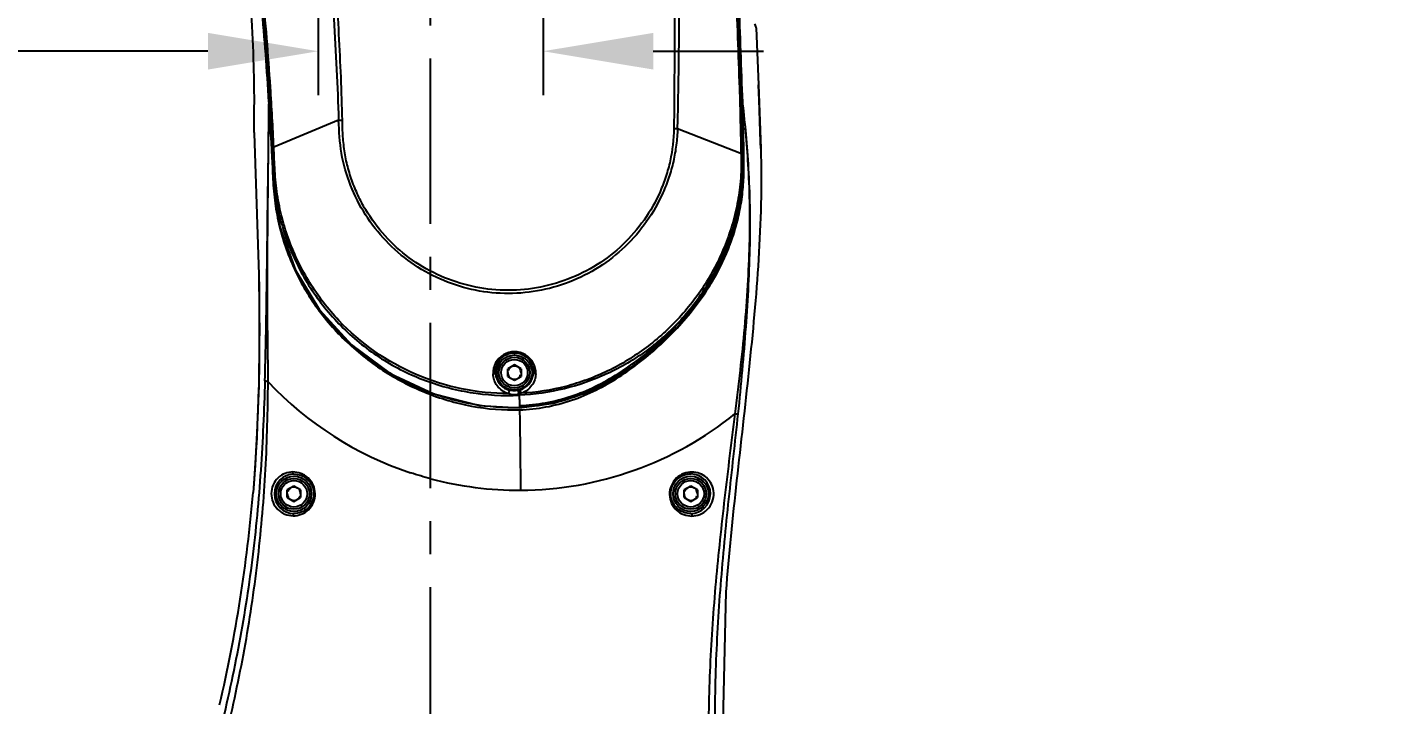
# Model space of a CAD drawing. Header units: millimetres. Extents: x 5828 to 6704, y 123 to 421.
# Drawn here: x 6416.78 to 6432.21, y 261.13 to 268.82 of the extents above; entities that cross this region are included whole.
import ezdxf
from ezdxf import colors
from ezdxf.entities.mleader import LeaderData, LeaderLine
from ezdxf.math import Vec2, Vec3

# ---------------------------------------------------------------- set-up
doc = ezdxf.new("R2010")
doc.units = ezdxf.units.MM
doc.linetypes.add('CENTER', pattern=[0.6, 0.375, -0.075, 0.075, -0.075])
for name, color, linetype in [('中心线', 7, 'Continuous'), ('外形图', 7, 'Continuous'), ('多重引线', 7, 'Continuous'), ('尺寸标注', 7, 'Continuous')]:
    doc.layers.add(name, color=color, linetype=linetype)
doc.styles.add('微软雅黑', font='msyh.ttc', dxfattribs={"height": 1.5})
doc.dimstyles.new('尺寸标注_1_20比例', dxfattribs={"dimtxt": 1.5, "dimasz": 1.25, "dimexe": 0.5, "dimexo": 0.4, "dimgap": 0.5, "dimtad": 1, "dimdec": 1, "dimlfac": 20, "dimdsep": 46, "dimtxsty": '微软雅黑', "dimcen": 0.09, "dimadec": 0, "dimazin": 0, "dimtp": 0.01, "dimtm": 0.01, "dimtfac": 1, "dimtdec": 1, "dimtofl": 0, "dimtmove": 0, "dimatfit": 3, "dimfxl": 1, "dimtolj": 1, "dimarcsym": 0})

# ---------------------------------------------------------------- blocks, each defined once
blk = doc.blocks.new('*D1102')
at = {"layer": 'Defpoints', "color": 0}
for p in [(6420.079, 278.275), (6422.629, 278.3), (6422.629, 268.547)]:
    blk.add_point(p, dxfattribs=at)
at = {"layer": '尺寸标注', "color": 0, "lineweight": -2}
for p, q in [((6420.079, 277.875), (6420.079, 268.047)), ((6422.629, 277.9), (6422.629, 268.047)), ((6418.829, 268.547), (6412.956, 268.547)), ((6423.879, 268.547), (6425.129, 268.547))]:
    blk.add_line(p, q, dxfattribs=at)
at = {"layer": '尺寸标注', "color": 0}
for points in [[(6418.829, 268.339), (6418.829, 268.755), (6420.079, 268.547)], [(6423.879, 268.755), (6423.879, 268.339), (6422.629, 268.547)]]:
    blk.add_solid(points, dxfattribs=at)
at = {"layer": '尺寸标注', "color": 0, "insert": (6414.323, 269.827), "char_height": 1.5, "attachment_point": 5, "style": '微软雅黑'}
blk.add_mtext('\\A1;51', dxfattribs=at)
blk = doc.blocks.new('*D1103')
at = {"layer": 'Defpoints', "color": 0}
for p in [(6429.956, 276.775), (6427.905, 254.025), (6441.068, 254.025)]:
    blk.add_point(p, dxfattribs=at)
at = {"layer": '尺寸标注', "color": 0, "lineweight": -2}
for p, q in [((6430.356, 276.775), (6441.568, 276.775)), ((6441.068, 275.525), (6441.068, 255.275)), ((6428.305, 254.025), (6441.568, 254.025))]:
    blk.add_line(p, q, dxfattribs=at)
at = {"layer": '尺寸标注', "color": 0}
for points in [[(6441.276, 275.525), (6440.859, 275.525), (6441.068, 276.775)], [(6440.859, 255.275), (6441.276, 255.275), (6441.068, 254.025)]]:
    blk.add_solid(points, dxfattribs=at)
at = {"layer": '尺寸标注', "color": 0, "insert": (6439.805, 265.4), "char_height": 1.5, "attachment_point": 5, "rotation": 90, "style": '微软雅黑'}
blk.add_mtext('\\A1;455', dxfattribs=at)
blk = doc.blocks.new('*D1107')
at = {"layer": 'Defpoints', "color": 0}
for p in [(6396.354, 278.775), (6422.604, 233.66), (6422.604, 227.826)]:
    blk.add_point(p, dxfattribs=at)
at = {"layer": '尺寸标注', "color": 0, "lineweight": -2}
for p, q in [((6396.354, 278.375), (6396.354, 227.326)), ((6422.604, 233.26), (6422.604, 227.326)), ((6397.604, 227.826), (6421.354, 227.826))]:
    blk.add_line(p, q, dxfattribs=at)
at = {"layer": '尺寸标注', "color": 0}
for points in [[(6397.604, 228.034), (6397.604, 227.618), (6396.354, 227.826)], [(6421.354, 227.618), (6421.354, 228.034), (6422.604, 227.826)]]:
    blk.add_solid(points, dxfattribs=at)
at = {"layer": '尺寸标注', "color": 0, "insert": (6409.479, 229.102), "char_height": 1.5, "attachment_point": 5, "style": '微软雅黑'}
blk.add_mtext('\\A1;525', dxfattribs=at)
blk = doc.blocks.new('*D1135')
at = {"layer": 'Defpoints', "color": 0}
for p in [(6418.486, 281.475), (6430.504, 234.025), (6446.368, 234.025)]:
    blk.add_point(p, dxfattribs=at)
at = {"layer": '尺寸标注', "color": 0, "lineweight": -2}
for p, q in [((6418.886, 281.475), (6446.868, 281.475)), ((6446.368, 280.225), (6446.368, 235.275)), ((6430.904, 234.025), (6446.868, 234.025))]:
    blk.add_line(p, q, dxfattribs=at)
at = {"layer": '尺寸标注', "color": 0}
for points in [[(6446.576, 280.225), (6446.159, 280.225), (6446.368, 281.475)], [(6446.159, 235.275), (6446.576, 235.275), (6446.368, 234.025)]]:
    blk.add_solid(points, dxfattribs=at)
at = {"layer": '尺寸标注', "color": 0, "insert": (6445.092, 257.726), "char_height": 1.5, "attachment_point": 5, "rotation": 90, "style": '微软雅黑'}
blk.add_mtext('\\A1;949', dxfattribs=at)

msp = doc.modelspace()

# ---------------------------------------------------------------- linework, layer by layer
at = {"layer": '中心线', "linetype": 'CENTER', "ltscale": 5}
msp.add_line((6421.3543, 248.5891), (6421.3543, 283.5458), dxfattribs=at)
at = {"layer": '外形图', "color": 7, "linetype": 'Continuous'}
for p, q in [((6425.0469, 268.8137), (6425.0708, 268.165)), ((6425.0781, 267.9932), (6425.0708, 268.165)), ((6425.0708, 268.165), (6425.0984, 267.4437)), ((6419.5205, 267.9681), (6419.5208, 268.0259)), ((6424.884, 268.0276), (6424.8902, 267.969)), ((6419.5187, 267.9679), (6419.5201, 267.95)), ((6419.519, 267.9679), (6419.5201, 267.95)), ((6419.5204, 267.968), (6419.5205, 267.9681)), ((6424.8903, 267.969), (6424.8902, 267.969)), ((6424.8924, 267.9491), (6424.8915, 267.9691)), ((6424.8924, 267.9491), (6424.8917, 267.9691)), ((6420.3111, 267.7632), (6419.5762, 267.458)), ((6419.3515, 267.6288), (6419.3515, 267.6304)), ((6419.3515, 267.6237), (6419.3515, 267.6288)), ((6419.3515, 267.6177), (6419.4054, 266.0084)), ((6424.1544, 267.6702), (6424.8802, 267.387)), ((6422.3043, 264.9869), (6422.2293, 264.9436)), ((6422.2293, 264.857), (6422.2293, 264.9436)), ((6422.3793, 264.9436), (6422.3043, 264.9869)), ((6422.3793, 264.9436), (6422.3793, 264.857)), ((6422.2293, 264.857), (6422.3043, 264.8137)), ((6422.3043, 264.8137), (6422.3793, 264.857)), ((6422.3589, 264.644), (6422.3584, 264.6568)), ((6422.361, 264.5551), (6422.3616, 264.5277)), ((6422.3616, 264.5277), (6422.3621, 264.5069)), ((6422.3622, 264.5023), (6422.3621, 264.5069)), ((6419.8043, 263.6119), (6419.7293, 263.5686)), ((6419.7293, 263.482), (6419.7293, 263.5686)), ((6419.8793, 263.5686), (6419.8043, 263.6119)), ((6419.8793, 263.5686), (6419.8793, 263.482)), ((6424.3043, 263.6119), (6424.2293, 263.5686)), ((6424.2293, 263.482), (6424.2293, 263.5686)), ((6424.3793, 263.5686), (6424.3043, 263.6119)), ((6424.3793, 263.5686), (6424.3793, 263.482)), ((6419.7293, 263.482), (6419.8043, 263.4387)), ((6419.8043, 263.4387), (6419.8793, 263.482)), ((6424.2293, 263.482), (6424.3043, 263.4387)), ((6424.3043, 263.4387), (6424.3793, 263.482)), ((6424.7019, 262.4144), (6424.6495, 260.2546))]:
    msp.add_line(p, q, dxfattribs=at)
for points in [[(6425.0983, 267.4437), (6425.0963, 267.5147), (6425.0924, 267.6344), (6425.088, 267.7548), (6425.0831, 267.8766), (6425.0781, 267.9932)], [(6419.5204, 267.968), (6419.567, 267.1033), (6419.6451, 266.5561), (6419.8221, 266.0634), (6420.0944, 265.6119), (6420.4574, 265.2145), (6420.896, 264.8909), (6421.3899, 264.6581), (6421.907, 264.5284), (6422.3622, 264.5023)], [(6422.3622, 264.5023), (6422.7513, 264.5519), (6423.1902, 264.702), (6423.6659, 264.984), (6424.144, 265.4061), (6424.5094, 265.8783), (6424.742, 266.3432), (6424.8729, 266.8314), (6424.9027, 267.3984), (6424.8903, 267.969)], [(6419.4054, 266.0084), (6419.4069, 265.924), (6419.4097, 265.7157), (6419.4114, 265.4905), (6419.4114, 265.2518), (6419.4092, 265.0033), (6419.4044, 264.7491), (6419.3965, 264.4874), (6419.385, 264.216), (6419.3693, 263.9334), (6419.3484, 263.6381), (6419.3405, 263.5404)]]:
    msp.add_lwpolyline(points, dxfattribs=at)
for centre, radius in [((6422.3043, 264.9003), 0.2), ((6422.3043, 264.9003), 0.175), ((6422.3043, 264.9003), 0.15), ((6419.8043, 263.5253), 0.2), ((6419.8043, 263.5253), 0.175), ((6419.8043, 263.5253), 0.15), ((6424.3043, 263.5253), 0.2), ((6424.3043, 263.5253), 0.175), ((6424.3043, 263.5253), 0.15)]:
    msp.add_circle(centre, radius, dxfattribs=at)
for centre, radius, start, end in [((6375.5134, 265.326), 44.1144, 2.77019, 3.65207), ((6396.9589, 266.448), 22.6111, 3.34914, 3.80891), ((6500.0937, 269.4373), 75.2179, 181.118495, 181.388913), ((6420.3173, 269.984), 2.2207, 269.84089, 270.94671), ((6421.6923, 267.6236), 2.3408, 179.99775, 180.14534), ((6424.1784, 271.215), 3.5449, 268.93274, 269.61288), ((6422.3173, 267.2309), 2.756, 193.88938, 194.33765), ((6422.2231, 267.2061), 2.6585, 194.323, 205.06203), ((6422.247, 267.2193), 2.6858, 205.09974, 206.07961), ((6422.2374, 267.2147), 2.6751, 206.08096, 215.96337), ((6422.2513, 267.226), 2.693, 215.98517, 219.03777), ((6422.3004, 267.2666), 2.7568, 219.05087, 226.24893), ((6422.3157, 267.2819), 2.7784, 226.23955, 229.50863), ((6422.3219, 267.2897), 2.7883, 229.51486, 235.67316), ((6422.3044, 264.8949), 0.2421, 357.67815, 182.31526), ((6422.3276, 267.2979), 2.7983, 235.67192, 240.26631), ((6422.3043, 264.9003), 0.075, 120, 160.00237), ((6422.3043, 264.9003), 0.075, 60, 100.00237), ((6422.3043, 264.9003), 0.075, 0, 40.00237), ((6422.3536, 267.4656), 3.8991, 223.19293, 251.67404), ((6422.3286, 267.3004), 2.8009, 240.27448, 248.7541), ((6422.3041, 264.91), 0.2157, 182.57249, 194.0355), ((6422.3038, 264.91), 0.2155, 194.06959, 254.38945), ((6422.3043, 264.9003), 0.075, 180, 220.00237), ((6422.3043, 264.9003), 0.075, 240, 280.00237), ((6422.3043, 264.9003), 0.075, 300, 340.00237), ((6422.3042, 264.9101), 0.2155, 288.74473, 346.3721), ((6422.304, 264.91), 0.2157, 346.40226, 357.4182), ((6422.3054, 264.9065), 0.2118, 282.64454, 288.74966), ((6422.3052, 264.8433), 0.1939, 285.92572, 293.59546), ((6422.3541, 267.4666), 3.9005, 270.27116, 308.91849), ((6419.8066, 263.5252), 0.224, 90.58342, 179.96781), ((6422.3563, 267.4801), 3.914, 255.19622, 270.23722), ((6424.3014, 263.5257), 0.2253, 359.89313, 89.27671), ((6402.5953, 264.9388), 16.8036, 346.90316, 355.22609), ((6419.8062, 263.5252), 0.2236, 179.9746, 269.51509), ((6419.8043, 263.5253), 0.075, 180, 220.00237), ((6419.8043, 263.5253), 0.075, 120, 160.00237), ((6419.8043, 263.5253), 0.075, 60, 100.00237), ((6419.8043, 263.5253), 0.075, 0, 40.00237), ((6424.3043, 263.5253), 0.075, 180, 220.00237), ((6424.3043, 263.5253), 0.075, 120, 160.00237), ((6424.3043, 263.5253), 0.075, 60, 100.00237), ((6424.3019, 263.5256), 0.2248, 270.60023, 359.91665), ((6424.3043, 263.5253), 0.075, 0, 40.00237), ((6419.8043, 263.5253), 0.075, 240, 280.00237), ((6419.8043, 263.5253), 0.075, 300, 340.00237), ((6424.3043, 263.5253), 0.075, 240, 280.00237), ((6424.3043, 263.5253), 0.075, 300, 340.00237)]:
    msp.add_arc(centre, radius, start, end, dxfattribs=at)
for points, knots in [([(6419.5214, 268.1349), (6419.4977, 268.5079), (6419.4375, 269.253), (6419.3113, 270.367), (6419.1572, 271.4775), (6418.9801, 272.5846), (6418.8186, 273.5047), (6418.683, 274.2397), (6418.5955, 274.6985), (6418.5258, 275.0656), (6418.4741, 275.3411), (6418.4216, 275.6164), (6418.3651, 275.891), (6418.3088, 276.1656), (6418.2671, 276.4432), (6418.2499, 276.7236), (6418.2596, 277.0979), (6418.3368, 277.5618), (6418.5276, 278.0921), (6418.8112, 278.5795), (6419.2984, 279.1487), (6420.0891, 279.6815), (6421.2002, 279.9412), (6422.3309, 279.7903), (6423.1703, 279.3381), (6423.7104, 278.8186), (6424.0398, 278.361), (6424.2814, 277.8516), (6424.3772, 277.4879), (6424.4101, 277.3039)], [0, 0, 0, 0, 0.0625552, 0.1251102, 0.1876651, 0.2502198, 0.3127741, 0.3440519, 0.3753302, 0.3909678, 0.4066039, 0.4222422, 0.4378885, 0.453533, 0.4691692, 0.484829, 0.5004959, 0.5317851, 0.5630703, 0.5943514, 0.6256317, 0.6879379, 0.750243, 0.8125488, 0.8748545, 0.9061344, 0.9374199, 0.9687065, 1, 1, 1, 1]), ([(6419.5381, 268.136), (6419.5137, 268.5071), (6419.454, 269.2488), (6419.3291, 270.3579), (6419.177, 271.4635), (6419.0018, 272.5657), (6418.8415, 273.4817), (6418.7073, 274.2135), (6418.6205, 274.6703), (6418.5509, 275.0357), (6418.499, 275.3098), (6418.447, 275.5839), (6418.3924, 275.8575), (6418.3359, 276.1308), (6418.2789, 276.4986), (6418.2621, 276.9659), (6418.3486, 277.5203), (6418.5325, 278.05), (6418.8077, 278.5385), (6419.1672, 278.969), (6419.5982, 279.3277), (6420.0863, 279.6041), (6420.6167, 279.787), (6421.1715, 279.8707), (6421.7325, 279.8522), (6422.4612, 279.6936), (6423.135, 279.3374), (6423.6757, 278.8237), (6424.0062, 278.3699), (6424.251, 277.8653), (6424.3503, 277.5043), (6424.383, 277.3212)], [0, 0, 0, 0, 0.0625156, 0.1250322, 0.1875495, 0.2500659, 0.3125832, 0.3438416, 0.3751, 0.3907293, 0.4063585, 0.4219876, 0.4376171, 0.4532464, 0.4688849, 0.5001472, 0.5313885, 0.5626369, 0.593884, 0.6251199, 0.6563688, 0.6876263, 0.7188823, 0.7501318, 0.7813996, 0.8126717, 0.8749475, 0.9062139, 0.9374844, 0.9687499, 1, 1, 1, 1]), ([(6424.1544, 267.6702), (6424.1577, 267.7542), (6424.161, 267.9223), (6424.1663, 268.2587), (6424.1732, 268.6791), (6424.1728, 269.1837), (6424.1661, 269.8566), (6424.1511, 270.6976), (6424.1097, 271.7062), (6424.0532, 272.714), (6423.979, 273.7207), (6423.9042, 274.5586), (6423.8341, 275.2279), (6423.7878, 275.6459), (6423.7474, 275.9799), (6423.7151, 276.2301), (6423.6822, 276.4803), (6423.652, 276.7308), (6423.6225, 276.9815), (6423.5807, 277.2306), (6423.5168, 277.4752), (6423.3969, 277.7902), (6423.1816, 278.1556), (6422.8339, 278.526), (6422.4132, 278.8112), (6421.9398, 278.9963), (6421.4369, 279.0717), (6420.9297, 279.0332), (6420.4437, 278.8831), (6420.0039, 278.6283), (6419.6308, 278.2834), (6419.3442, 277.8637), (6419.1547, 277.392), (6419.1017, 277.0566), (6419.093, 276.8886)], [0, 0, 0, 0, 0.0156247, 0.0312509, 0.0625056, 0.0937623, 0.1250209, 0.1875417, 0.2500646, 0.3125893, 0.3751142, 0.4376385, 0.4689005, 0.5001629, 0.5157915, 0.5314178, 0.5470458, 0.5626802, 0.578314, 0.5939388, 0.6095815, 0.6252204, 0.6564523, 0.6876741, 0.718895, 0.7501183, 0.7813492, 0.8125995, 0.8438563, 0.875079, 0.9062772, 0.9374946, 0.9687462, 1, 1, 1, 1]), ([(6420.354, 267.7635), (6420.3461, 268.089), (6420.3191, 268.7397), (6420.2544, 269.7147), (6420.1658, 270.6882), (6420.0505, 271.6592), (6419.9142, 272.6273), (6419.7825, 273.4315), (6419.6628, 274.0721), (6419.5684, 274.5515), (6419.4694, 275.0299), (6419.3598, 275.506), (6419.2545, 275.9823), (6419.1447, 276.3755), (6419.116, 276.7008), (6419.1211, 276.9455), (6419.1529, 277.1884), (6419.2319, 277.5048), (6419.3957, 277.8811), (6419.7803, 278.4083), (6420.4652, 278.8893), (6421.2893, 279.0343), (6421.9348, 278.936), (6422.3936, 278.7589), (6422.8029, 278.4871), (6423.1442, 278.1328), (6423.3967, 277.711), (6423.5014, 277.3996), (6423.5347, 277.2403)], [0, 0, 0, 0, 0.0625413, 0.1251216, 0.1877243, 0.2503389, 0.3129568, 0.3755693, 0.4068711, 0.4381676, 0.4694567, 0.5007355, 0.5320031, 0.5632501, 0.5788938, 0.5945453, 0.6101993, 0.6258529, 0.6571005, 0.6883226, 0.7504053, 0.812555, 0.8438038, 0.8750365, 0.9062588, 0.937489, 0.9687393, 1, 1, 1, 1]), ([(6424.383, 277.3212), (6424.3998, 277.2268), (6424.4244, 277.0363), (6424.4609, 276.6543), (6424.5065, 276.1767), (6424.552, 275.6029), (6424.5937, 275.0288), (6424.6288, 274.4542), (6424.6691, 273.6878), (6424.7106, 272.7293), (6424.7489, 271.5786), (6424.7774, 270.6197), (6424.799, 269.8525), (6424.8227, 269.0854), (6424.8411, 268.51), (6424.8556, 268.1265)], [0, 0, 0, 0, 0.0312482, 0.0625085, 0.1250047, 0.1875045, 0.250004, 0.3125036, 0.3750034, 0.5000024, 0.6250018, 0.7500012, 0.812501, 0.8750006, 1, 1, 1, 1]), ([(6424.4101, 277.3039), (6424.4438, 277.1154), (6424.4702, 276.8287), (6424.5005, 276.447), (6424.5257, 276.1608), (6424.5505, 275.8747), (6424.5812, 275.4931), (6424.6138, 275.0155), (6424.6476, 274.442), (6424.6771, 273.8683), (6424.7031, 273.2944), (6424.7334, 272.5291), (6424.7644, 271.5722), (6424.7978, 270.4238), (6424.8313, 269.2754), (6424.8574, 268.5099), (6424.8732, 268.1273)], [0, 0, 0, 0, 0.0624922, 0.0937668, 0.1250192, 0.1562603, 0.1875029, 0.2500045, 0.3125075, 0.3750056, 0.4375048, 0.5000049, 0.6250036, 0.7500024, 0.8750013, 1, 1, 1, 1]), ([(6423.5347, 277.2403), (6423.5551, 277.1425), (6423.5813, 276.944), (6423.6187, 276.6466), (6423.6579, 276.3493), (6423.6926, 276.0515), (6423.7264, 275.7535), (6423.7708, 275.3561), (6423.823, 274.859), (6423.8772, 274.2616), (6423.9262, 273.6637), (6423.9698, 273.0654), (6424.0192, 272.2671), (6424.0592, 271.4682), (6424.0879, 270.6689), (6424.1024, 270.0693), (6424.1125, 269.4696), (6424.1189, 268.9698), (6424.1198, 268.57), (6424.1167, 268.1703), (6424.1164, 267.8705), (6424.1123, 267.6707)], [0, 0, 0, 0, 0.0312439, 0.0624856, 0.0937329, 0.1249806, 0.1562302, 0.1874812, 0.2499858, 0.3124926, 0.375001, 0.4375101, 0.5000193, 0.6250353, 0.6875418, 0.7500461, 0.8125464, 0.8750401, 0.9062844, 0.9375267, 1, 1, 1, 1]), ([(6424.4433, 277.1536), (6424.4701, 276.9639), (6424.5, 276.5815), (6424.5538, 276.0093), (6424.5955, 275.4359), (6424.6349, 274.8624), (6424.667, 274.2884), (6424.7051, 273.5229), (6424.7435, 272.5655), (6424.7799, 271.4164), (6424.8125, 270.2671), (6424.8472, 269.1179), (6424.8736, 268.3519), (6424.8902, 267.969)], [0, 0, 0, 0, 0.0625, 0.125, 0.1875002, 0.25, 0.3125002, 0.3750002, 0.5, 0.6250001, 0.7500002, 0.8750003, 1, 1, 1, 1]), ([(6424.8915, 267.9691), (6424.8749, 268.3498), (6424.8491, 269.1115), (6424.8143, 270.2542), (6424.7821, 271.397), (6424.7458, 272.5397), (6424.7004, 273.682), (6424.6507, 274.6334), (6424.6008, 275.394), (6424.5652, 275.869), (6424.5336, 276.2488), (6424.5075, 276.5334), (6424.4815, 276.818), (6424.4624, 277.0076), (6424.4509, 277.1022)], [0, 0, 0, 0, 0.1249997, 0.2499992, 0.3749989, 0.4999984, 0.6249977, 0.7499965, 0.8124963, 0.874996, 0.9062461, 0.9374963, 0.9687442, 1, 1, 1, 1]), ([(6419.093, 276.8886), (6419.088, 276.7925), (6419.0891, 276.6478), (6419.1102, 276.4565), (6419.145, 276.2675), (6419.2029, 276.0346), (6419.2676, 275.7539), (6419.331, 275.4729), (6419.3935, 275.1917), (6419.4536, 274.9099), (6419.5304, 274.5334), (6419.6216, 274.0617), (6419.7589, 273.3052), (6419.9061, 272.3553), (6420.0564, 271.2117), (6420.1751, 270.0644), (6420.2603, 268.9147), (6420.2988, 268.1471), (6420.3111, 267.7632)], [0, 0, 0, 0, 0.0313031, 0.0469226, 0.0625245, 0.0937675, 0.1249921, 0.15621, 0.1874443, 0.2186861, 0.2499313, 0.3124345, 0.374949, 0.4999938, 0.6250448, 0.7500789, 0.8750757, 1, 1, 1, 1]), ([(6419.5204, 267.9681), (6419.4989, 268.3309), (6419.4443, 269.0558), (6419.3273, 270.1399), (6419.1825, 271.2207), (6419.0155, 272.2982), (6418.8613, 273.1936), (6418.7317, 273.9088), (6418.6317, 274.4447), (6418.5296, 274.9802), (6418.4448, 275.4265), (6418.3747, 275.7832), (6418.3041, 276.1394), (6418.2581, 276.409), (6418.2475, 276.5904)], [0, 0, 0, 0, 0.1250016, 0.2500042, 0.3750079, 0.5000125, 0.6250176, 0.6875207, 0.7500231, 0.8125256, 0.8750297, 0.9062793, 0.937529, 1, 1, 1, 1]), ([(6418.8055, 273.4905), (6418.9286, 272.805), (6419.1595, 271.4312), (6419.398, 269.5887), (6419.4916, 268.4314), (6419.519, 267.9679)], [0, 0, 0, 0, 0.3750051, 0.7499946, 1, 1, 1, 1]), ([(6419.3515, 267.6304), (6419.3517, 267.7242), (6419.3579, 267.9751), (6419.351, 268.425), (6419.3227, 268.9963), (6419.2709, 269.6306), (6419.2008, 270.2878), (6419.0882, 271.1735), (6418.9875, 271.8371), (6418.9157, 272.2791)], [0, 0, 0, 0, 0.0601957, 0.1610668, 0.2886182, 0.4271477, 0.5693603, 0.7126965, 1, 1, 1, 1]), ([(6425.0469, 268.8136), (6425.046, 268.8153), (6425.0393, 268.8298), (6425.0349, 268.8452), (6425.031, 268.8587)], [0, 0, 0, 0, 0.1168303, 1, 1, 1, 1]), ([(6419.5208, 268.0259), (6419.5208, 268.0353), (6419.5211, 268.0716), (6419.5213, 268.1079), (6419.5214, 268.1349)], [0, 0, 0, 0, 0.2571457, 1, 1, 1, 1]), ([(6419.5381, 268.1362), (6419.5358, 268.136), (6419.5303, 268.1356), (6419.5247, 268.1354), (6419.5214, 268.1349)], [0, 0, 0, 0, 0.4021641, 1, 1, 1, 1]), ([(6419.5583, 267.4573), (6419.5532, 267.5703), (6419.5414, 267.7962), (6419.5288, 268.0221), (6419.5214, 268.1349)], [0, 0, 0, 0, 0.5000011, 1, 1, 1, 1]), ([(6424.8556, 268.1263), (6424.858, 268.1265), (6424.8638, 268.1268), (6424.8697, 268.1268), (6424.8732, 268.1273)], [0, 0, 0, 0, 0.403986, 1, 1, 1, 1]), ([(6424.8556, 268.1265), (6424.8598, 268.0033), (6424.8691, 267.7568), (6424.8786, 267.5103), (6424.8802, 267.387)], [0, 0, 0, 0, 0.4999993, 1, 1, 1, 1]), ([(6424.8732, 268.1278), (6424.874, 268.12), (6424.8778, 268.0866), (6424.8813, 268.0533), (6424.884, 268.0276)], [0, 0, 0, 0, 0.2323202, 1, 1, 1, 1]), ([(6424.8732, 268.1273), (6424.8779, 268.004), (6424.8876, 267.7574), (6424.899, 267.5108), (6424.9007, 267.3874)], [0, 0, 0, 0, 0.5000009, 1, 1, 1, 1]), ([(6419.4746, 264.8089), (6419.4836, 265.1029), (6419.494, 265.6751), (6419.5058, 266.7216), (6419.5168, 267.4739), (6419.5202, 267.9482)], [0, 0, 0, 0, 0.2810484, 0.5468082, 1, 1, 1, 1]), ([(6419.511, 264.7968), (6419.5121, 264.9458), (6419.5075, 265.2411), (6419.5038, 265.6787), (6419.5043, 266.1046), (6419.5071, 266.6398), (6419.5143, 267.2525), (6419.5189, 267.7279), (6419.5202, 267.9478)], [0, 0, 0, 0, 0.1418367, 0.2811277, 0.4166559, 0.5473542, 0.7906118, 1, 1, 1, 1]), ([(6419.5205, 267.9681), (6419.5253, 267.896), (6419.5338, 267.7517), (6419.546, 267.5353), (6419.5574, 267.3188), (6419.5632, 267.1744), (6419.5671, 267.1023)], [0, 0, 0, 0, 0.2499985, 0.5000025, 0.7500006, 1, 1, 1, 1]), ([(6422.3614, 264.5275), (6422.4607, 264.5308), (6422.6591, 264.5514), (6423.0449, 264.6504), (6423.405, 264.8289), (6423.7299, 265.058), (6423.9578, 265.2512), (6424.1687, 265.4628), (6424.3579, 265.6939), (6424.5251, 265.9414), (6424.6644, 266.2058), (6424.7702, 266.4851), (6424.8443, 266.7744), (6424.879, 267.0715), (6424.8794, 267.3703), (6424.8711, 267.669), (6424.8671, 267.8684), (6424.8651, 267.9681)], [0, 0, 0, 0, 0.062451, 0.1249064, 0.2496594, 0.3121805, 0.3747179, 0.4372425, 0.4997554, 0.5622538, 0.6247264, 0.6871743, 0.7496255, 0.8120635, 0.8746247, 0.9373074, 1, 1, 1, 1]), ([(6422.3632, 264.4784), (6422.4632, 264.4816), (6422.6632, 264.5029), (6423.0513, 264.6056), (6423.4121, 264.7892), (6423.7379, 265.022), (6423.9667, 265.2173), (6424.179, 265.4306), (6424.434, 265.7395), (6424.6462, 266.0833), (6424.7909, 266.4573), (6424.8671, 266.7486), (6424.9038, 267.0477), (6424.9054, 267.3484), (6424.8979, 267.6487), (6424.8941, 267.849), (6424.8924, 267.9491)], [0, 0, 0, 0, 0.0625059, 0.1250132, 0.2498322, 0.3123658, 0.3749057, 0.4374409, 0.4999786, 0.6248569, 0.6873667, 0.7498807, 0.8123976, 0.8749294, 0.9374648, 1, 1, 1, 1]), ([(6424.8924, 267.9478), (6424.9182, 267.7038), (6424.9678, 267.1734), (6424.9762, 266.4858), (6424.9493, 265.8857), (6424.9138, 265.4099), (6424.8646, 264.9235), (6424.8248, 264.5965), (6424.8043, 264.4318)], [0, 0, 0, 0, 0.2087546, 0.4529253, 0.5841842, 0.7197954, 0.8587599, 1, 1, 1, 1]), ([(6424.8924, 267.9478), (6424.9048, 267.834), (6424.9304, 267.5911), (6424.9706, 267.0616), (6424.9803, 266.4906), (6424.9581, 265.891), (6424.9185, 265.2488), (6424.8729, 264.7616), (6424.8385, 264.4333)], [0, 0, 0, 0, 0.0975029, 0.2079678, 0.4521528, 0.5833231, 0.7188708, 1, 1, 1, 1]), ([(6419.5314, 267.7689), (6419.5367, 267.6797), (6419.5463, 267.5013), (6419.5559, 267.3229), (6419.5599, 267.2337)], [0, 0, 0, 0, 0.5000008, 1, 1, 1, 1]), ([(6424.1544, 267.6702), (6424.1516, 267.6076), (6424.1421, 267.4824), (6424.1099, 267.2968), (6424.0583, 267.1155), (6423.9679, 266.8814), (6423.8132, 266.6066), (6423.5662, 266.3205), (6423.269, 266.0869), (6422.9316, 265.9162), (6422.5671, 265.8148), (6422.0657, 265.7765), (6421.4394, 265.9169), (6420.9157, 266.2876), (6420.6067, 266.6847), (6420.4353, 267.0222), (6420.3298, 267.3867), (6420.3168, 267.6382), (6420.3111, 267.7632)], [0, 0, 0, 0, 0.0312913, 0.0625863, 0.0939108, 0.1252302, 0.1877443, 0.2502522, 0.3127645, 0.3752951, 0.4378356, 0.5004026, 0.624974, 0.7495588, 0.8121392, 0.8748367, 0.9375067, 1, 1, 1, 1]), ([(6424.1123, 267.6707), (6424.1106, 267.5477), (6424.0894, 267.3627), (6424.0241, 267.125), (6423.9368, 266.8944), (6423.7843, 266.6247), (6423.541, 266.3442), (6423.248, 266.116), (6422.916, 265.9494), (6422.5579, 265.8508), (6422.1874, 265.8231), (6421.8186, 265.8685), (6421.4657, 265.9845), (6421.142, 266.167), (6420.8604, 266.4093), (6420.6699, 266.6537), (6420.5484, 266.8684), (6420.4743, 267.0382), (6420.4172, 267.2142), (6420.3773, 267.3951), (6420.3584, 267.579), (6420.3539, 267.702), (6420.354, 267.7635)], [0, 0, 0, 0, 0.0624616, 0.093749, 0.1250299, 0.1875001, 0.2499559, 0.3124127, 0.3748841, 0.4373708, 0.4998706, 0.5623703, 0.6248627, 0.6873439, 0.7498346, 0.8123377, 0.8436312, 0.8749241, 0.906233, 0.9375147, 0.9687636, 1, 1, 1, 1]), ([(6424.898, 267.6141), (6424.8997, 267.5402), (6424.9035, 267.3923), (6424.9048, 267.1704), (6424.892, 266.9486), (6424.8578, 266.729), (6424.8025, 266.5139), (6424.7062, 266.2339), (6424.4711, 265.771), (6424.0838, 265.313), (6423.6228, 264.9422), (6423.3675, 264.7897), (6423.2342, 264.7257)], [0, 0, 0, 0, 0.062559, 0.1251202, 0.1876758, 0.2502268, 0.3127756, 0.375324, 0.5003276, 0.7498299, 0.8749102, 1, 1, 1, 1]), ([(6419.5583, 267.4573), (6419.5588, 267.4573), (6419.5648, 267.4576), (6419.5707, 267.4578), (6419.5761, 267.4581)], [0, 0, 0, 0, 0.0840395, 1, 1, 1, 1]), ([(6419.5583, 267.4573), (6419.5604, 267.4109), (6419.5644, 267.318), (6419.5711, 267.1321), (6419.5922, 266.9002), (6419.6499, 266.6267), (6419.7624, 266.272), (6419.9731, 265.8538), (6420.3247, 265.4166), (6420.7588, 265.0608), (6421.2581, 264.8041), (6421.7994, 264.6572), (6422.1734, 264.6353), (6422.3589, 264.644)], [0, 0, 0, 0, 0.0312838, 0.0625684, 0.1251222, 0.1876771, 0.2502359, 0.3751973, 0.500157, 0.6251205, 0.7500746, 0.8750385, 1, 1, 1, 1]), ([(6422.2387, 264.6617), (6421.882, 264.6629), (6421.1605, 264.8098), (6420.4091, 265.3389), (6419.97, 265.9087), (6419.772, 266.3146), (6419.6646, 266.6572), (6419.6112, 266.9213), (6419.5851, 267.1893), (6419.5804, 267.3685), (6419.5761, 267.458)], [0, 0, 0, 0, 0.2493389, 0.4987498, 0.6240992, 0.7493743, 0.8120389, 0.8746891, 0.9373529, 1, 1, 1, 1]), ([(6424.9007, 267.3874), (6424.902, 267.3011), (6424.9004, 267.1283), (6424.8709, 266.8706), (6424.8152, 266.6174), (6424.7354, 266.3707), (6424.6324, 266.1328), (6424.4644, 265.831), (6424.2019, 265.4856), (6423.8139, 265.1386), (6423.2198, 264.7854), (6422.7019, 264.6598), (6422.3589, 264.644)], [0, 0, 0, 0, 0.0626012, 0.1252203, 0.1878554, 0.2504589, 0.3130625, 0.3756627, 0.5007722, 0.6258575, 0.7509035, 1, 1, 1, 1]), ([(6424.8802, 267.387), (6424.8817, 267.3021), (6424.8781, 267.132), (6424.8476, 266.8786), (6424.792, 266.6294), (6424.6865, 266.3063), (6424.497, 265.9236), (6424.1874, 265.5157), (6423.8076, 265.1726), (6423.4438, 264.9488), (6423.1306, 264.8163), (6422.8063, 264.7139), (6422.5523, 264.6749), (6422.3828, 264.6656)], [0, 0, 0, 0, 0.0625278, 0.1250785, 0.1876326, 0.2501656, 0.3750742, 0.5000306, 0.6249865, 0.7499053, 0.812441, 0.874984, 1, 1, 1, 1]), ([(6425.0984, 267.4437), (6425.1214, 266.6062), (6425.0151, 265.3459), (6424.8215, 263.6761), (6424.7347, 262.8359), (6424.7019, 262.4144)], [0, 0, 0, 0, 0.4980675, 0.7486886, 1, 1, 1, 1]), ([(6424.8802, 267.387), (6424.8832, 267.387), (6424.8882, 267.3872), (6424.8948, 267.3869), (6424.8983, 267.3878), (6424.9005, 267.387), (6424.9007, 267.3874)], [0, 0, 0, 0, 0.4276777, 0.7420784, 0.9344504, 1, 1, 1, 1]), ([(6419.5599, 267.2337), (6419.5639, 267.1426), (6419.5712, 266.9604), (6419.6074, 266.6887), (6419.6731, 266.4227), (6419.7961, 266.0791), (6420.0158, 265.6762), (6420.3708, 265.2563), (6420.8007, 264.9136), (6421.288, 264.6592), (6421.8148, 264.5024), (6422.1812, 264.4726), (6422.3632, 264.4784)], [0, 0, 0, 0, 0.0625626, 0.1251084, 0.1876689, 0.2502268, 0.3751831, 0.5001491, 0.6251265, 0.7501057, 0.8750722, 1, 1, 1, 1]), ([(6419.5671, 267.1023), (6419.5718, 267.0126), (6419.5858, 266.8333), (6419.6204, 266.6565), (6419.6419, 266.5694)], [0, 0, 0, 0, 0.5000085, 1, 1, 1, 1]), ([(6422.0885, 264.9003), (6422.0874, 264.926), (6422.0947, 264.98), (6422.1362, 265.0544), (6422.2095, 265.1114), (6422.3058, 265.1329), (6422.4011, 265.11), (6422.4728, 265.053), (6422.5134, 264.9793), (6422.5206, 264.9259), (6422.5195, 264.9003)], [0, 0, 0, 0, 0.1116196, 0.2303206, 0.3609917, 0.5027512, 0.6433086, 0.7718602, 0.8890253, 1, 1, 1, 1]), ([(6419.4755, 264.8089), (6419.4648, 264.47), (6419.4364, 263.7915), (6419.3402, 262.7765), (6419.1825, 261.7683), (6418.9593, 260.7726), (6418.6964, 259.7871), (6418.4153, 258.8068), (6418.1305, 257.8275), (6417.9441, 257.1737), (6417.8516, 256.8466)], [0, 0, 0, 0, 0.1247065, 0.2497441, 0.3747832, 0.4998226, 0.6248708, 0.7499167, 0.8749603, 1, 1, 1, 1]), ([(6417.989, 257.0027), (6418.0791, 257.3226), (6418.2611, 257.9618), (6418.5369, 258.9198), (6418.8065, 259.8797), (6419.0573, 260.8447), (6419.2643, 261.8205), (6419.3837, 262.6433), (6419.4496, 263.3048), (6419.4862, 263.8021), (6419.5038, 264.2997), (6419.5097, 264.6313), (6419.511, 264.7968)], [0, 0, 0, 0, 0.1250224, 0.2500487, 0.3750778, 0.500109, 0.6251392, 0.7501697, 0.8126894, 0.8752105, 0.9377409, 1, 1, 1, 1]), ([(6419.511, 264.7968), (6419.5024, 264.7982), (6419.4909, 264.8003), (6419.479, 264.8048), (6419.4752, 264.8074), (6419.4746, 264.8089)], [0, 0, 0, 0, 0.6709989, 0.8787528, 1, 1, 1, 1]), ([(6422.2387, 264.6617), (6422.2121, 264.6692), (6422.1629, 264.6928), (6422.0904, 264.764), (6422.0644, 264.8379), (6422.0625, 264.8851)], [0, 0, 0, 0, 0.2755152, 0.5298336, 1, 1, 1, 1]), ([(6422.5464, 264.8851), (6422.5446, 264.8399), (6422.5131, 264.7436), (6422.4304, 264.682), (6422.3828, 264.6656)], [0, 0, 0, 0, 0.4731359, 1, 1, 1, 1]), ([(6421.3136, 264.6898), (6421.4798, 264.6252), (6421.8253, 264.5275), (6422.1839, 264.5008), (6422.3621, 264.5069)], [0, 0, 0, 0, 0.5000089, 1, 1, 1, 1]), ([(6422.2387, 264.6617), (6422.2428, 264.6694), (6422.2464, 264.682), (6422.2479, 264.6949), (6422.2474, 264.7016), (6422.2458, 264.7025)], [0, 0, 0, 0, 0.6154406, 0.8711515, 1, 1, 1, 1]), ([(6422.3584, 264.6568), (6422.3292, 264.6483), (6422.2868, 264.647), (6422.248, 264.6581), (6422.2387, 264.6617)], [0, 0, 0, 0, 0.7541907, 1, 1, 1, 1]), ([(6422.3518, 264.6999), (6422.3256, 264.694), (6422.289, 264.6927), (6422.2542, 264.7001), (6422.2458, 264.7025)], [0, 0, 0, 0, 0.7543383, 1, 1, 1, 1]), ([(6422.3584, 264.6568), (6422.3565, 264.6608), (6422.354, 264.6688), (6422.3513, 264.6808), (6422.3501, 264.6906), (6422.3503, 264.6967), (6422.351, 264.6995), (6422.3518, 264.6999)], [0, 0, 0, 0, 0.2947081, 0.5618497, 0.8358479, 0.9420531, 1, 1, 1, 1]), ([(6422.3589, 264.644), (6422.3591, 264.637), (6422.3598, 264.6073), (6422.3605, 264.5777), (6422.361, 264.5551)], [0, 0, 0, 0, 0.2385866, 1, 1, 1, 1]), ([(6423.2342, 264.7257), (6423.1662, 264.693), (6422.8892, 264.5755), (6422.5875, 264.5122), (6422.3621, 264.5069)], [0, 0, 0, 0, 0.2506982, 1, 1, 1, 1]), ([(6422.3828, 264.6656), (6422.3786, 264.6727), (6422.3742, 264.6846), (6422.3721, 264.6973), (6422.3716, 264.7048), (6422.3735, 264.706)], [0, 0, 0, 0, 0.5817271, 0.8419035, 1, 1, 1, 1]), ([(6422.3629, 264.4784), (6422.364, 264.4143), (6422.3694, 264.1103), (6422.3724, 263.8062), (6422.3725, 263.5662)], [0, 0, 0, 0, 0.2106781, 1, 1, 1, 1]), ([(6424.8045, 264.4318), (6424.7636, 264.1149), (6424.6856, 263.4806), (6424.5818, 262.5275), (6424.5147, 261.5709), (6424.4968, 260.612), (6424.5308, 259.6537), (6424.6371, 258.3798), (6424.7774, 257.4305), (6424.8925, 256.8021)], [0, 0, 0, 0, 0.1250074, 0.2500254, 0.375035, 0.5000404, 0.6250434, 0.7500479, 1, 1, 1, 1]), ([(6424.8385, 264.4333), (6424.8216, 264.2716), (6424.7852, 263.9486), (6424.7142, 263.3023), (6424.6348, 262.4933), (6424.577, 261.5193), (6424.5678, 260.2185), (6424.6848, 258.5948), (6424.8849, 257.3089), (6425.0066, 256.6703)], [0, 0, 0, 0, 0.0624851, 0.1250007, 0.2500273, 0.3750453, 0.5000606, 0.7500217, 1, 1, 1, 1]), ([(6424.8043, 264.4318), (6424.8087, 264.4316), (6424.8166, 264.4314), (6424.827, 264.4314), (6424.8338, 264.432), (6424.8376, 264.4325), (6424.8385, 264.4333)], [0, 0, 0, 0, 0.3885714, 0.6910391, 0.8962587, 1, 1, 1, 1]), ([(6419.7928, 263.7736), (6419.7625, 263.7726), (6419.7004, 263.762), (6419.619, 263.7098), (6419.5611, 263.6279), (6419.5399, 263.527), (6419.5604, 263.4261), (6419.6087, 263.3563), (6419.6593, 263.3157), (6419.7154, 263.2857), (6419.7631, 263.2788), (6419.7942, 263.2763)], [0, 0, 0, 0, 0.1175661, 0.238852, 0.3658994, 0.4971192, 0.6279405, 0.7549739, 0.8173618, 0.8788641, 1, 1, 1, 1]), ([(6419.8043, 263.7491), (6419.8006, 263.7492), (6419.7937, 263.7588), (6419.7928, 263.7678), (6419.7927, 263.7736)], [0, 0, 0, 0, 0.3868858, 1, 1, 1, 1]), ([(6419.7942, 263.2763), (6419.8257, 263.2761), (6419.89, 263.2875), (6419.9734, 263.3407), (6420.0314, 263.4241), (6420.0517, 263.5261), (6420.0292, 263.6279), (6419.9787, 263.6975), (6419.9267, 263.7372), (6419.8704, 263.7656), (6419.8234, 263.772), (6419.7928, 263.7736)], [0, 0, 0, 0, 0.1210032, 0.2439521, 0.370488, 0.5007773, 0.6320861, 0.7597996, 0.821792, 0.8822684, 1, 1, 1, 1]), ([(6419.8043, 263.7491), (6419.8315, 263.7494), (6419.8878, 263.7396), (6419.9627, 263.6937), (6420.0168, 263.619), (6420.0367, 263.5263), (6420.0174, 263.434), (6419.9647, 263.3593), (6419.8899, 263.3119), (6419.8324, 263.3014), (6419.8043, 263.3016)], [0, 0, 0, 0, 0.11643, 0.2377873, 0.3663842, 0.4993464, 0.6307671, 0.7574566, 0.8798595, 1, 1, 1, 1]), ([(6424.3174, 263.7726), (6424.2868, 263.7731), (6424.223, 263.7612), (6424.1376, 263.7085), (6424.0767, 263.6222), (6424.0561, 263.5173), (6424.0796, 263.4155), (6424.1389, 263.3349), (6424.2215, 263.283), (6424.2849, 263.274), (6424.316, 263.2731)], [0, 0, 0, 0, 0.1167429, 0.2413825, 0.3740303, 0.508257, 0.6376462, 0.7612045, 0.8811298, 1, 1, 1, 1]), ([(6424.3043, 263.3008), (6424.2764, 263.3005), (6424.2195, 263.3107), (6424.1453, 263.3566), (6424.0919, 263.4294), (6424.0702, 263.5209), (6424.088, 263.6159), (6424.1426, 263.694), (6424.2195, 263.7414), (6424.2769, 263.7513), (6424.3043, 263.751)], [0, 0, 0, 0, 0.1184566, 0.2382319, 0.3619442, 0.4915787, 0.6262773, 0.7593423, 0.8838109, 1, 1, 1, 1]), ([(6424.3043, 263.751), (6424.3062, 263.7511), (6424.3148, 263.7553), (6424.3169, 263.7656), (6424.3175, 263.7726)], [0, 0, 0, 0, 0.2116048, 1, 1, 1, 1]), ([(6424.316, 263.2731), (6424.3474, 263.275), (6424.4119, 263.2858), (6424.4957, 263.3422), (6424.5539, 263.4289), (6424.5721, 263.5338), (6424.5466, 263.6346), (6424.487, 263.7127), (6424.4071, 263.762), (6424.3469, 263.7705), (6424.3174, 263.7726)], [0, 0, 0, 0, 0.1214439, 0.2472627, 0.3791559, 0.5147986, 0.6465475, 0.7694509, 0.885654, 1, 1, 1, 1]), ([(6419.8043, 263.3016), (6419.8008, 263.3015), (6419.7948, 263.291), (6419.7942, 263.2822), (6419.7942, 263.2762)], [0, 0, 0, 0, 0.3685989, 1, 1, 1, 1]), ([(6424.3043, 263.3008), (6424.308, 263.3007), (6424.3157, 263.2902), (6424.3163, 263.2799), (6424.316, 263.2731)], [0, 0, 0, 0, 0.355976, 1, 1, 1, 1])]:
    msp.add_open_spline(points, degree=3, knots=knots, dxfattribs=at)
for points in [[(6425.047, 268.8136), (6425.0469, 268.8156), (6425.0469, 268.8179), (6425.0457, 268.8195)], [(6419.4069, 266.0084), (6419.4206, 265.1855), (6419.4089, 264.3605), (6419.3406, 263.5404)], [(6422.0625, 264.8851), (6422.0725, 264.8851), (6422.0879, 264.8903), (6422.0885, 264.9003)], [(6422.5464, 264.8851), (6422.5361, 264.8849), (6422.5202, 264.89), (6422.5195, 264.9003)], [(6421.3563, 263.6961), (6421.2793, 263.716), (6421.2031, 263.739), (6421.1276, 263.7642)]]:
    msp.add_open_spline(points, degree=3, dxfattribs=at)

# ---------------------------------------------------------------- dimensions: what is measured, and where the dimension line sits
at = {"layer": '尺寸标注'}
dim = msp.add_linear_dim(base=(6446.3676, 234.0253), p1=(6418.4864, 281.4753), p2=(6430.5043, 234.0253), angle=90, dimstyle='尺寸标注_1_20比例', dxfattribs=at)
dim.commit()
dim.dimension.update_dxf_attribs({"geometry": '*D1135', "text_midpoint": (6446.3676, 257.7263), "dimtype": 160})
dim = msp.add_linear_dim(base=(6422.6043, 227.8259), p1=(6396.3543, 278.7753), p2=(6422.6043, 233.6596), dimstyle='尺寸标注_1_20比例', dxfattribs=at)
dim.commit()
dim.dimension.update_dxf_attribs({"geometry": '*D1107', "text_midpoint": (6409.4793, 229.1016)})
dim = msp.add_linear_dim(base=(6422.6293, 268.547), p1=(6420.0793, 278.2753), p2=(6422.6293, 278.3003), dimstyle='尺寸标注_1_20比例', dxfattribs=at)
dim.commit()
dim.dimension.update_dxf_attribs({"geometry": '*D1102', "text_midpoint": (6414.3231, 268.547), "dimtype": 160})
dim = msp.add_linear_dim(base=(6441.0678, 254.0253), p1=(6429.9558, 276.7753), p2=(6427.9049, 254.0253), angle=90, dimstyle='尺寸标注_1_20比例', dxfattribs=at)
dim.commit()
dim.dimension.update_dxf_attribs({"geometry": '*D1103', "text_midpoint": (6439.8047, 265.4003)})

# ---------------------------------------------------------------- leaders
at = {"layer": '多重引线'}
ml = msp.add_multileader_mtext('Standard', dxfattribs=at)
ml.set_content('\\A1;\\pxqc;4×{\\C256;Φ8H7({\\H0.7x;\\S+0.015^   0;}) depth8\\P4×M6 depth12}', style='微软雅黑')
ml.set_leader_properties()
ml.build(insert=Vec2(0, 0))
ml.multileader.update_dxf_attribs({"text_left_attachment_type": 5, "text_right_attachment_type": 5, "dogleg_length": 1, "arrow_head_size": 1.25})
ctx = ml.context
ctx.base_point, ctx.char_height, ctx.arrow_head_size, ctx.landing_gap_size, ctx.plane_origin = Vec3(6373.1933, 258.1217), 1.5, 1.25, 0.5, Vec3(6421.1043, 245.6253)
ctx.left_attachment, ctx.right_attachment, ctx.text_align_type = 5, 5, 2
notes = []
notes.append((ctx, [(0, (1, 1, 0), (6396.35, 258.1217), (-1, 0), 1, [(0, [(6421.1043, 245.6253)], 0, [])])]))
ctx.mtext.insert, ctx.mtext.width, ctx.mtext.alignment, ctx.mtext.flow_direction = Vec3(6394.85, 263.2264), 22.015803, 3, 5
for ctx, leaders in notes:
    for number, flags, end, landing, length, lines in leaders:
        leader = LeaderData()
        leader.index, (leader.has_last_leader_line, leader.has_dogleg_vector, leader.attachment_direction) = number, flags
        leader.last_leader_point, leader.dogleg_vector, leader.dogleg_length = Vec3(end), Vec3(landing), length
        for number, points, colour, breaks in lines:
            line = LeaderLine()
            line.index, line.vertices, line.color, line.breaks = number, Vec3.list(points), colors.encode_raw_color(colour), breaks
            leader.lines.append(line)
        ctx.leaders.append(leader)

doc.saveas('drawing.dxf')
